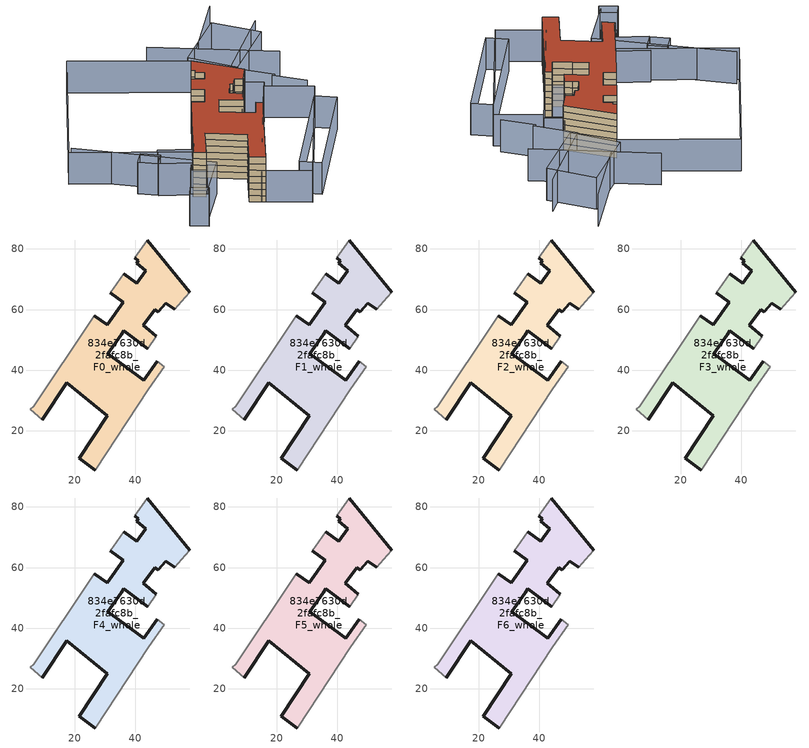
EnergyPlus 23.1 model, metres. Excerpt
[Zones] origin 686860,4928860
834e7630d2fafc8b_F0_whole
 floor ground (EU_floor_Construction): 43.93,82.95 57.91,65.67 56.53,64.08 53.1,60.13 50.13,62.15 47.58,59.22 46.39,59.99 42.68,54.79 44.61,53.13 46.88,51.18 44.09,47.01 36.27,53.07 35.31,51.7 30.96,45.47 36.4,41.47 42.82,36.75 47.27,42.96 49.5,41.11 44.4,33.91 26.82,7.07 21.54,10.87 30.75,25 17.39,35.87 9.36,23.58 5.42,27.08 6.5,28.09 12.13,36.52 13.13,38.01 19.23,47.14 25.16,56 26.5,58.02 30.69,54.97 36.1,62.39 31.77,65.55 32.73,66.92 36.14,71.81 40.54,68.71 43.41,72.78 40.51,75.21 40.96,76.1 39.81,77.06 z0
 wall outside (EU_wall_Construction): 9.36,23.58 17.39,35.87 30.75,25 21.54,10.87 26.82,7.07 / 47.27,42.96 42.82,36.75 36.4,41.47 30.96,45.47 35.31,51.7 36.27,53.07 44.09,47.01 / 46.88,51.18 44.61,53.13 42.68,54.79 46.39,59.99 47.58,59.22 50.13,62.15 53.1,60.13 / 57.91,65.67 43.93,82.95 / 39.81,77.06 40.96,76.1 40.51,75.21 43.41,72.78 40.54,68.71 36.14,71.81 / 31.77,65.55 36.1,62.39 30.69,54.97 26.5,58.02 z0:3
 wall adiabatic (EU_wall_Construction): 26.82,7.07 44.4,33.91 49.5,41.11 47.27,42.96 / 44.09,47.01 46.88,51.18 / 53.1,60.13 56.53,64.08 57.91,65.67 / 43.93,82.95 39.81,77.06 / 36.14,71.81 32.73,66.92 31.77,65.55 / 26.5,58.02 25.16,56 19.23,47.14 13.13,38.01 12.13,36.52 6.5,28.09 5.42,27.08 9.36,23.58 z0:3
834e7630d2fafc8b_F1_whole
 floor to 834e7630d2fafc8b_F0_whole (EU_floor_Construction): 43.93,82.95 57.91,65.67 56.53,64.08 53.1,60.13 50.13,62.15 47.58,59.22 46.39,59.99 42.68,54.79 44.61,53.13 46.88,51.18 44.09,47.01 36.27,53.07 35.31,51.7 30.96,45.47 36.4,41.47 42.82,36.75 47.27,42.96 49.5,41.11 44.4,33.91 26.82,7.07 21.54,10.87 30.75,25 17.39,35.87 9.36,23.58 5.42,27.08 6.5,28.09 12.13,36.52 13.13,38.01 19.23,47.14 25.16,56 26.5,58.02 30.69,54.97 36.1,62.39 31.77,65.55 32.73,66.92 36.14,71.81 40.54,68.71 43.41,72.78 40.51,75.21 40.96,76.1 39.81,77.06 z3
 wall outside (EU_wall_Construction): 9.36,23.58 17.39,35.87 30.75,25 21.54,10.87 26.82,7.07 / 47.27,42.96 42.82,36.75 36.4,41.47 30.96,45.47 35.31,51.7 36.27,53.07 44.09,47.01 / 46.88,51.18 44.61,53.13 42.68,54.79 46.39,59.99 47.58,59.22 50.13,62.15 53.1,60.13 / 57.91,65.67 43.93,82.95 / 39.81,77.06 40.96,76.1 40.51,75.21 43.41,72.78 40.54,68.71 36.14,71.81 / 31.77,65.55 36.1,62.39 30.69,54.97 26.5,58.02 z3:6
 wall adiabatic (EU_wall_Construction): 26.82,7.07 44.4,33.91 49.5,41.11 47.27,42.96 / 44.09,47.01 46.88,51.18 / 53.1,60.13 56.53,64.08 57.91,65.67 / 43.93,82.95 39.81,77.06 / 36.14,71.81 32.73,66.92 31.77,65.55 / 26.5,58.02 25.16,56 19.23,47.14 13.13,38.01 12.13,36.52 6.5,28.09 5.42,27.08 9.36,23.58 z3:6
834e7630d2fafc8b_F2_whole
 floor to 834e7630d2fafc8b_F1_whole (EU_floor_Construction): 43.93,82.95 57.91,65.67 56.53,64.08 53.1,60.13 50.13,62.15 47.58,59.22 46.39,59.99 42.68,54.79 44.61,53.13 46.88,51.18 44.09,47.01 36.27,53.07 35.31,51.7 30.96,45.47 36.4,41.47 42.82,36.75 47.27,42.96 49.5,41.11 44.4,33.91 26.82,7.07 21.54,10.87 30.75,25 17.39,35.87 9.36,23.58 5.42,27.08 6.5,28.09 12.13,36.52 13.13,38.01 19.23,47.14 25.16,56 26.5,58.02 30.69,54.97 36.1,62.39 31.77,65.55 32.73,66.92 36.14,71.81 40.54,68.71 43.41,72.78 40.51,75.21 40.96,76.1 39.81,77.06 z6
 wall outside (EU_wall_Construction): 9.36,23.58 17.39,35.87 30.75,25 21.54,10.87 26.82,7.07 / 47.27,42.96 42.82,36.75 36.4,41.47 30.96,45.47 35.31,51.7 36.27,53.07 44.09,47.01 / 46.88,51.18 44.61,53.13 42.68,54.79 46.39,59.99 47.58,59.22 50.13,62.15 53.1,60.13 / 57.91,65.67 43.93,82.95 / 39.81,77.06 40.96,76.1 40.51,75.21 43.41,72.78 40.54,68.71 36.14,71.81 / 31.77,65.55 36.1,62.39 30.69,54.97 26.5,58.02 z6:9
 wall adiabatic (EU_wall_Construction): 26.82,7.07 44.4,33.91 49.5,41.11 47.27,42.96 / 44.09,47.01 46.88,51.18 / 53.1,60.13 56.53,64.08 57.91,65.67 / 43.93,82.95 39.81,77.06 / 36.14,71.81 32.73,66.92 31.77,65.55 / 26.5,58.02 25.16,56 19.23,47.14 13.13,38.01 12.13,36.52 6.5,28.09 5.42,27.08 9.36,23.58 z6:9
834e7630d2fafc8b_F3_whole
 floor to 834e7630d2fafc8b_F2_whole (EU_floor_Construction): 43.93,82.95 57.91,65.67 56.53,64.08 53.1,60.13 50.13,62.15 47.58,59.22 46.39,59.99 42.68,54.79 44.61,53.13 46.88,51.18 44.09,47.01 36.27,53.07 35.31,51.7 30.96,45.47 36.4,41.47 42.82,36.75 47.27,42.96 49.5,41.11 44.4,33.91 26.82,7.07 21.54,10.87 30.75,25 17.39,35.87 9.36,23.58 5.42,27.08 6.5,28.09 12.13,36.52 13.13,38.01 19.23,47.14 25.16,56 26.5,58.02 30.69,54.97 36.1,62.39 31.77,65.55 32.73,66.92 36.14,71.81 40.54,68.71 43.41,72.78 40.51,75.21 40.96,76.1 39.81,77.06 z9
 wall outside (EU_wall_Construction): 9.36,23.58 17.39,35.87 30.75,25 21.54,10.87 26.82,7.07 / 47.27,42.96 42.82,36.75 36.4,41.47 30.96,45.47 35.31,51.7 36.27,53.07 44.09,47.01 / 46.88,51.18 44.61,53.13 42.68,54.79 46.39,59.99 47.58,59.22 50.13,62.15 53.1,60.13 / 57.91,65.67 43.93,82.95 / 39.81,77.06 40.96,76.1 40.51,75.21 43.41,72.78 40.54,68.71 36.14,71.81 / 31.77,65.55 36.1,62.39 30.69,54.97 26.5,58.02 z9:12
 wall adiabatic (EU_wall_Construction): 26.82,7.07 44.4,33.91 49.5,41.11 47.27,42.96 / 44.09,47.01 46.88,51.18 / 53.1,60.13 56.53,64.08 57.91,65.67 / 43.93,82.95 39.81,77.06 / 36.14,71.81 32.73,66.92 31.77,65.55 / 26.5,58.02 25.16,56 19.23,47.14 13.13,38.01 12.13,36.52 6.5,28.09 5.42,27.08 9.36,23.58 z9:12
834e7630d2fafc8b_F4_whole
 floor to 834e7630d2fafc8b_F3_whole (EU_floor_Construction): 43.93,82.95 57.91,65.67 56.53,64.08 53.1,60.13 50.13,62.15 47.58,59.22 46.39,59.99 42.68,54.79 44.61,53.13 46.88,51.18 44.09,47.01 36.27,53.07 35.31,51.7 30.96,45.47 36.4,41.47 42.82,36.75 47.27,42.96 49.5,41.11 44.4,33.91 26.82,7.07 21.54,10.87 30.75,25 17.39,35.87 9.36,23.58 5.42,27.08 6.5,28.09 12.13,36.52 13.13,38.01 19.23,47.14 25.16,56 26.5,58.02 30.69,54.97 36.1,62.39 31.77,65.55 32.73,66.92 36.14,71.81 40.54,68.71 43.41,72.78 40.51,75.21 40.96,76.1 39.81,77.06 z12
 wall outside (EU_wall_Construction): 9.36,23.58 17.39,35.87 30.75,25 21.54,10.87 26.82,7.07 / 47.27,42.96 42.82,36.75 36.4,41.47 30.96,45.47 35.31,51.7 36.27,53.07 44.09,47.01 / 46.88,51.18 44.61,53.13 42.68,54.79 46.39,59.99 47.58,59.22 50.13,62.15 53.1,60.13 / 57.91,65.67 43.93,82.95 / 39.81,77.06 40.96,76.1 40.51,75.21 43.41,72.78 40.54,68.71 36.14,71.81 / 31.77,65.55 36.1,62.39 30.69,54.97 26.5,58.02 z12:15
 wall adiabatic (EU_wall_Construction): 26.82,7.07 44.4,33.91 49.5,41.11 47.27,42.96 / 44.09,47.01 46.88,51.18 / 53.1,60.13 56.53,64.08 57.91,65.67 / 43.93,82.95 39.81,77.06 / 36.14,71.81 32.73,66.92 31.77,65.55 / 26.5,58.02 25.16,56 19.23,47.14 13.13,38.01 12.13,36.52 6.5,28.09 5.42,27.08 9.36,23.58 z12:15
834e7630d2fafc8b_F5_whole
 floor to 834e7630d2fafc8b_F4_whole (EU_floor_Construction): 43.93,82.95 57.91,65.67 56.53,64.08 53.1,60.13 50.13,62.15 47.58,59.22 46.39,59.99 42.68,54.79 44.61,53.13 46.88,51.18 44.09,47.01 36.27,53.07 35.31,51.7 30.96,45.47 36.4,41.47 42.82,36.75 47.27,42.96 49.5,41.11 44.4,33.91 26.82,7.07 21.54,10.87 30.75,25 17.39,35.87 9.36,23.58 5.42,27.08 6.5,28.09 12.13,36.52 13.13,38.01 19.23,47.14 25.16,56 26.5,58.02 30.69,54.97 36.1,62.39 31.77,65.55 32.73,66.92 36.14,71.81 40.54,68.71 43.41,72.78 40.51,75.21 40.96,76.1 39.81,77.06 z15
 wall outside (EU_wall_Construction): 9.36,23.58 17.39,35.87 30.75,25 21.54,10.87 26.82,7.07 / 47.27,42.96 42.82,36.75 36.4,41.47 30.96,45.47 35.31,51.7 36.27,53.07 44.09,47.01 / 46.88,51.18 44.61,53.13 42.68,54.79 46.39,59.99 47.58,59.22 50.13,62.15 53.1,60.13 / 57.91,65.67 43.93,82.95 / 39.81,77.06 40.96,76.1 40.51,75.21 43.41,72.78 40.54,68.71 36.14,71.81 / 31.77,65.55 36.1,62.39 30.69,54.97 26.5,58.02 z15:18
 wall adiabatic (EU_wall_Construction): 26.82,7.07 44.4,33.91 49.5,41.11 47.27,42.96 / 44.09,47.01 46.88,51.18 / 53.1,60.13 56.53,64.08 57.91,65.67 / 43.93,82.95 39.81,77.06 / 36.14,71.81 32.73,66.92 31.77,65.55 / 26.5,58.02 25.16,56 19.23,47.14 13.13,38.01 12.13,36.52 6.5,28.09 5.42,27.08 9.36,23.58 z15:18
834e7630d2fafc8b_F6_whole
 floor to 834e7630d2fafc8b_F5_whole (EU_floor_Construction): 43.93,82.95 57.91,65.67 56.53,64.08 53.1,60.13 50.13,62.15 47.58,59.22 46.39,59.99 42.68,54.79 44.61,53.13 46.88,51.18 44.09,47.01 36.27,53.07 35.31,51.7 30.96,45.47 36.4,41.47 42.82,36.75 47.27,42.96 49.5,41.11 44.4,33.91 26.82,7.07 21.54,10.87 30.75,25 17.39,35.87 9.36,23.58 5.42,27.08 6.5,28.09 12.13,36.52 13.13,38.01 19.23,47.14 25.16,56 26.5,58.02 30.69,54.97 36.1,62.39 31.77,65.55 32.73,66.92 36.14,71.81 40.54,68.71 43.41,72.78 40.51,75.21 40.96,76.1 39.81,77.06 z18
 wall outside (EU_wall_Construction): 9.36,23.58 17.39,35.87 30.75,25 21.54,10.87 26.82,7.07 / 47.27,42.96 42.82,36.75 36.4,41.47 30.96,45.47 35.31,51.7 36.27,53.07 44.09,47.01 / 46.88,51.18 44.61,53.13 42.68,54.79 46.39,59.99 47.58,59.22 50.13,62.15 53.1,60.13 / 57.91,65.67 43.93,82.95 / 39.81,77.06 40.96,76.1 40.51,75.21 43.41,72.78 40.54,68.71 36.14,71.81 / 31.77,65.55 36.1,62.39 30.69,54.97 26.5,58.02 z18:21
 wall adiabatic (EU_wall_Construction): 26.82,7.07 44.4,33.91 49.5,41.11 47.27,42.96 / 44.09,47.01 46.88,51.18 / 53.1,60.13 56.53,64.08 57.91,65.67 / 43.93,82.95 39.81,77.06 / 36.14,71.81 32.73,66.92 31.77,65.55 / 26.5,58.02 25.16,56 19.23,47.14 13.13,38.01 12.13,36.52 6.5,28.09 5.42,27.08 9.36,23.58 z18:21
 roof outside (EU_roof_Construction): 44.4,33.91 49.5,41.11 47.27,42.96 42.82,36.75 36.4,41.47 30.96,45.47 35.31,51.7 36.27,53.07 44.09,47.01 46.88,51.18 44.61,53.13 42.68,54.79 46.39,59.99 47.58,59.22 50.13,62.15 53.1,60.13 56.53,64.08 57.91,65.67 43.93,82.95 39.81,77.06 40.96,76.1 40.51,75.21 43.41,72.78 40.54,68.71 36.14,71.81 32.73,66.92 31.77,65.55 36.1,62.39 30.69,54.97 26.5,58.02 25.16,56 19.23,47.14 13.13,38.01 12.13,36.52 6.5,28.09 5.42,27.08 9.36,23.58 17.39,35.87 30.75,25 21.54,10.87 26.82,7.07 z21
shading: -27.34,64.95 14.32,23.14 / 14.32,23.14 -1.27,7.61 / 78.76,52.28 69.69,63.4 / 70.88,63.31 59.26,77.64 / 59.26,77.64 87.48,100.52 / 82.29,76.27 40.79,109.48 / 79.01,119.98 56.75,97.61 / -1.95,5.41 -8.13,10.09 / -8.13,10.09 -5.21,13.94 / -5.21,13.94 0.97,9.25 / 0.97,9.25 -1.95,5.41 / 7.47,20.53 2.55,24.4 / 2.55,24.4 4.95,27.45 / 4.95,27.45 9.87,23.58 / 9.87,23.58 7.47,20.53 / -5.42,35.47 0.05,44.22 / 0.05,44.22 12.19,36.62 / 12.19,36.62 6.72,27.88 / 6.72,27.88 -5.42,35.47 / -6.91,45.98 -0.93,40.24 / -0.93,40.24 -5.38,35.62 / -5.38,35.62 -11.35,41.36 / -11.35,41.36 -6.91,45.98 / 49.48,91.07 11.08,34.99 / 11.08,34.99 -29.8,62.98 / -29.8,62.98 8.61,119.06 / 8.61,119.06 49.48,91.07 / 81.43,35.18 48.57,-1.27 / 48.57,-1.27 41.68,4.94 / 41.68,4.94 74.55,41.39 / 74.55,41.39 81.43,35.18 / 25.49,8.03 62.49,59.01 / 62.49,59.01 78.95,47.07 / 78.95,47.07 41.95,-3.92 / 41.95,-3.92 25.49,8.03 / 64.07,61.2 49.5,41.11 / 49.5,41.11 42.82,45.96 / 42.82,45.96 57.39,66.05 / 57.39,66.05 64.07,61.2 / 61.76,76.17 49.58,93.36 / 49.58,93.36 72.43,109.57 / 72.43,109.57 84.62,92.37 / 84.62,92.37 61.76,76.17 z0:15
[Building]
EU S2 Campaign: North Axis=0; Terrain=City; Solar Distribution=FullExterior
[Site:Location]
Bologna: Latitude=44.5; Longitude=11.25; Time Zone=1; Elevation=37
[SizingPeriod:WeatherFileDays]
AnnualSizingPeriod: Begin Month=1; Begin Day of Month=1; End Month=12; End Day of Month=31; Day of Week for Start Day=Monday; Use Weather File Daylight Saving Period=No; Use Weather File Rain and Snow Indicators=No
[MATERIAL]
EU_InternalMass_Material: Roughness=MediumRough; Thickness=0.1; Conductivity=1; Density=1800; Specific Heat=900; Thermal Absorptance=0.9; Solar Absorptance=0.7; Visible Absorptance=0.7
[MATERIAL:NOMASS] Roughness=MediumRough; Thermal Absorptance=0.9; Solar Absorptance=0.7; Visible Absorptance=0.7
Name | Thermal Resistance
EU_wall_NoMass | 0.905828
EU_roof_NoMass | 0.37593
EU_floor_NoMass | 0.67114
[CONSTRUCTION]
EU_wall_Construction: EU_wall_NoMass
EU_roof_Construction: EU_roof_NoMass
EU_floor_Construction: EU_floor_NoMass
EU_InternalMass_Construction: EU_InternalMass_Material
[ZONE] Type=1; Multiplier=1; Ceiling Height=autocalculate; Volume=3510.1; Floor Area=autocalculate; Part of Total Floor Area=Yes
834e7630d2fafc8b_F0_whole; 834e7630d2fafc8b_F1_whole; 834e7630d2fafc8b_F2_whole; 834e7630d2fafc8b_F3_whole; 834e7630d2fafc8b_F4_whole; 834e7630d2fafc8b_F5_whole; 834e7630d2fafc8b_F6_whole
[INTERNALMASS] Construction=EU_InternalMass_Construction; Surface Area=1170.03
Name | Zone or ZoneList
834e7630d2fafc8b_F0_whole_EU_InternalMass | 834e7630d2fafc8b_F0_whole
834e7630d2fafc8b_F1_whole_EU_InternalMass | 834e7630d2fafc8b_F1_whole
834e7630d2fafc8b_F2_whole_EU_InternalMass | 834e7630d2fafc8b_F2_whole
834e7630d2fafc8b_F3_whole_EU_InternalMass | 834e7630d2fafc8b_F3_whole
834e7630d2fafc8b_F4_whole_EU_InternalMass | 834e7630d2fafc8b_F4_whole
834e7630d2fafc8b_F5_whole_EU_InternalMass | 834e7630d2fafc8b_F5_whole
834e7630d2fafc8b_F6_whole_EU_InternalMass | 834e7630d2fafc8b_F6_whole
[OTHEREQUIPMENT] Fuel Type=Electricity; Design Level Calculation Method=Watts/Area; Power per Zone Floor Area=1; Fraction Latent=0; Fraction Radiant=0; Fraction Lost=0; Carbon Dioxide Generation Rate=0; EndUse Subcategory=EU_Step8_InternalGains
Name | Zone or ZoneList or Space or SpaceList | Schedule
EU_Step8_InternalGain_834e7630d2fafc8b_F0_whole_f000 | 834e7630d2fafc8b_F0_whole | EU_Step8_GainSchedule_834e7630d2fafc8b_F0_whole_f000
EU_Step8_InternalGain_834e7630d2fafc8b_F1_whole_f000 | 834e7630d2fafc8b_F1_whole | EU_Step8_GainSchedule_834e7630d2fafc8b_F1_whole_f000
EU_Step8_InternalGain_834e7630d2fafc8b_F2_whole_f000 | 834e7630d2fafc8b_F2_whole | EU_Step8_GainSchedule_834e7630d2fafc8b_F2_whole_f000
EU_Step8_InternalGain_834e7630d2fafc8b_F3_whole_f000 | 834e7630d2fafc8b_F3_whole | EU_Step8_GainSchedule_834e7630d2fafc8b_F3_whole_f000
EU_Step8_InternalGain_834e7630d2fafc8b_F4_whole_f000 | 834e7630d2fafc8b_F4_whole | EU_Step8_GainSchedule_834e7630d2fafc8b_F4_whole_f000
EU_Step8_InternalGain_834e7630d2fafc8b_F5_whole_f000 | 834e7630d2fafc8b_F5_whole | EU_Step8_GainSchedule_834e7630d2fafc8b_F5_whole_f000
EU_Step8_InternalGain_834e7630d2fafc8b_F6_whole_f000 | 834e7630d2fafc8b_F6_whole | EU_Step8_GainSchedule_834e7630d2fafc8b_F6_whole_f000
[ZONEVENTILATION:DESIGNFLOWRATE] Schedule=EU_AlwaysOn; Design Flow Rate Calculation Method=AirChanges/Hour; Air Changes per Hour=0.73129; Ventilation Type=Natural; Fan Pressure Rise=0; Fan Total Efficiency=1; Constant Term Coefficient=1; Temperature Term Coefficient=0; Velocity Term Coefficient=0; Velocity Squared Term Coefficient=0; Minimum Indoor Temperature=-100; Maximum Indoor Temperature=100; Delta Temperature=-100; Minimum Outdoor Temperature=-100; Maximum Outdoor Temperature=100; Maximum Wind Speed=40
Name | Zone or ZoneList or Space or SpaceList
EU_ConstantAir_834e7630d2fafc8b_F0_whole | 834e7630d2fafc8b_F0_whole
EU_ConstantAir_834e7630d2fafc8b_F1_whole | 834e7630d2fafc8b_F1_whole
EU_ConstantAir_834e7630d2fafc8b_F2_whole | 834e7630d2fafc8b_F2_whole
EU_ConstantAir_834e7630d2fafc8b_F3_whole | 834e7630d2fafc8b_F3_whole
EU_ConstantAir_834e7630d2fafc8b_F4_whole | 834e7630d2fafc8b_F4_whole
EU_ConstantAir_834e7630d2fafc8b_F5_whole | 834e7630d2fafc8b_F5_whole
EU_ConstantAir_834e7630d2fafc8b_F6_whole | 834e7630d2fafc8b_F6_whole
[HVACTEMPLATE:THERMOSTAT] Constant Heating Setpoint=20; Constant Cooling Setpoint=50
EU_HeatOnly_834e7630d2fafc8b_F0_whole; EU_HeatOnly_834e7630d2fafc8b_F1_whole; EU_HeatOnly_834e7630d2fafc8b_F2_whole; EU_HeatOnly_834e7630d2fafc8b_F3_whole; EU_HeatOnly_834e7630d2fafc8b_F4_whole; EU_HeatOnly_834e7630d2fafc8b_F5_whole; EU_HeatOnly_834e7630d2fafc8b_F6_whole
[HVACTEMPLATE:ZONE:IDEALLOADSAIRSYSTEM] System Availability Schedule=EU_AlwaysOn; Maximum Heating Supply Air Temperature=50; Minimum Cooling Supply Air Temperature=13; Maximum Heating Supply Air Humidity Ratio=0.0156; Minimum Cooling Supply Air Humidity Ratio=0.0077; Heating Limit=NoLimit; Cooling Limit=NoLimit; Heating Availability Schedule=EU_AlwaysOn; Cooling Availability Schedule=EU_CoolingOff; Dehumidification Control Type=ConstantSensibleHeatRatio; Cooling Sensible Heat Ratio=0.7; Dehumidification Setpoint=60; Humidification Control Type=None; Humidification Setpoint=30; Outdoor Air Method=None; Outdoor Air Flow Rate per Person=0.00944; Outdoor Air Flow Rate per Zone Floor Area=0; Outdoor Air Flow Rate per Zone=0; Demand Controlled Ventilation Type=None; Outdoor Air Economizer Type=NoEconomizer; Heat Recovery Type=None; Sensible Heat Recovery Effectiveness=0.7; Latent Heat Recovery Effectiveness=0.65
Name | Template Thermostat
834e7630d2fafc8b_F0_whole | EU_HeatOnly_834e7630d2fafc8b_F0_whole
834e7630d2fafc8b_F1_whole | EU_HeatOnly_834e7630d2fafc8b_F1_whole
834e7630d2fafc8b_F2_whole | EU_HeatOnly_834e7630d2fafc8b_F2_whole
834e7630d2fafc8b_F3_whole | EU_HeatOnly_834e7630d2fafc8b_F3_whole
834e7630d2fafc8b_F4_whole | EU_HeatOnly_834e7630d2fafc8b_F4_whole
834e7630d2fafc8b_F5_whole | EU_HeatOnly_834e7630d2fafc8b_F5_whole
834e7630d2fafc8b_F6_whole | EU_HeatOnly_834e7630d2fafc8b_F6_whole
[SIZING:ZONE] Zone Cooling Design Supply Air Temperature Input Method=SupplyAirTemperature; Zone Cooling Design Supply Air Temperature=13; Zone Heating Design Supply Air Temperature Input Method=SupplyAirTemperature; Zone Heating Design Supply Air Temperature=50; Zone Cooling Design Supply Air Humidity Ratio=0.008; Zone Heating Design Supply Air Humidity Ratio=0.008; Cooling Design Air Flow Method=DesignDay; Cooling Design Air Flow Rate=0; Cooling Minimum Air Flow per Zone Floor Area=0.000762; Cooling Minimum Air Flow=0; Cooling Minimum Air Flow Fraction=0.2; Heating Design Air Flow Method=DesignDay; Heating Design Air Flow Rate=0; Heating Maximum Air Flow per Zone Floor Area=0.002032; Heating Maximum Air Flow=0.141576; Heating Maximum Air Flow Fraction=0.3; Account for Dedicated Outdoor Air System=No; Dedicated Outdoor Air System Control Strategy=NeutralSupplyAir; Dedicated Outdoor Air Low Setpoint Temperature for Design=autosize; Dedicated Outdoor Air High Setpoint Temperature for Design=autosize; Zone Load Sizing Method=Sensible Load Only No Latent Load; Zone Latent Cooling Design Supply Air Humidity Ratio Input Method=HumidityRatioDifference; Zone Cooling Design Supply Air Humidity Ratio Difference=0.005; Zone Latent Heating Design Supply Air Humidity Ratio Input Method=HumidityRatioDifference; Zone Humidification Design Supply Air Humidity Ratio Difference=0.005
834e7630d2fafc8b_F0_whole; 834e7630d2fafc8b_F1_whole; 834e7630d2fafc8b_F2_whole; 834e7630d2fafc8b_F3_whole; 834e7630d2fafc8b_F4_whole; 834e7630d2fafc8b_F5_whole; 834e7630d2fafc8b_F6_whole
[SCHEDULE:CONSTANT]
Name | Hourly Value
EU_AlwaysOn | 1
EU_CoolingOff | 0
[SCHEDULE:FILE] Column Number=1; Rows to Skip at Top=0; Number of Hours of Data=8760; Column Separator=Comma; Interpolate to Timestep=No; Minutes per Item=60; Adjust Schedule for Daylight Savings=Yes
Name | File
EU_Step8_GainSchedule_834e7630d2fafc8b_F0_whole_f000 | ../../schedules/834e7630d2fafc8b/834e7630d2fafc8b_F0_whole_f000_gain.csv
EU_Step8_GainSchedule_834e7630d2fafc8b_F1_whole_f000 | ../../schedules/834e7630d2fafc8b/834e7630d2fafc8b_F1_whole_f000_gain.csv
EU_Step8_GainSchedule_834e7630d2fafc8b_F2_whole_f000 | ../../schedules/834e7630d2fafc8b/834e7630d2fafc8b_F2_whole_f000_gain.csv
EU_Step8_GainSchedule_834e7630d2fafc8b_F3_whole_f000 | ../../schedules/834e7630d2fafc8b/834e7630d2fafc8b_F3_whole_f000_gain.csv
EU_Step8_GainSchedule_834e7630d2fafc8b_F4_whole_f000 | ../../schedules/834e7630d2fafc8b/834e7630d2fafc8b_F4_whole_f000_gain.csv
EU_Step8_GainSchedule_834e7630d2fafc8b_F5_whole_f000 | ../../schedules/834e7630d2fafc8b/834e7630d2fafc8b_F5_whole_f000_gain.csv
EU_Step8_GainSchedule_834e7630d2fafc8b_F6_whole_f000 | ../../schedules/834e7630d2fafc8b/834e7630d2fafc8b_F6_whole_f000_gain.csv
